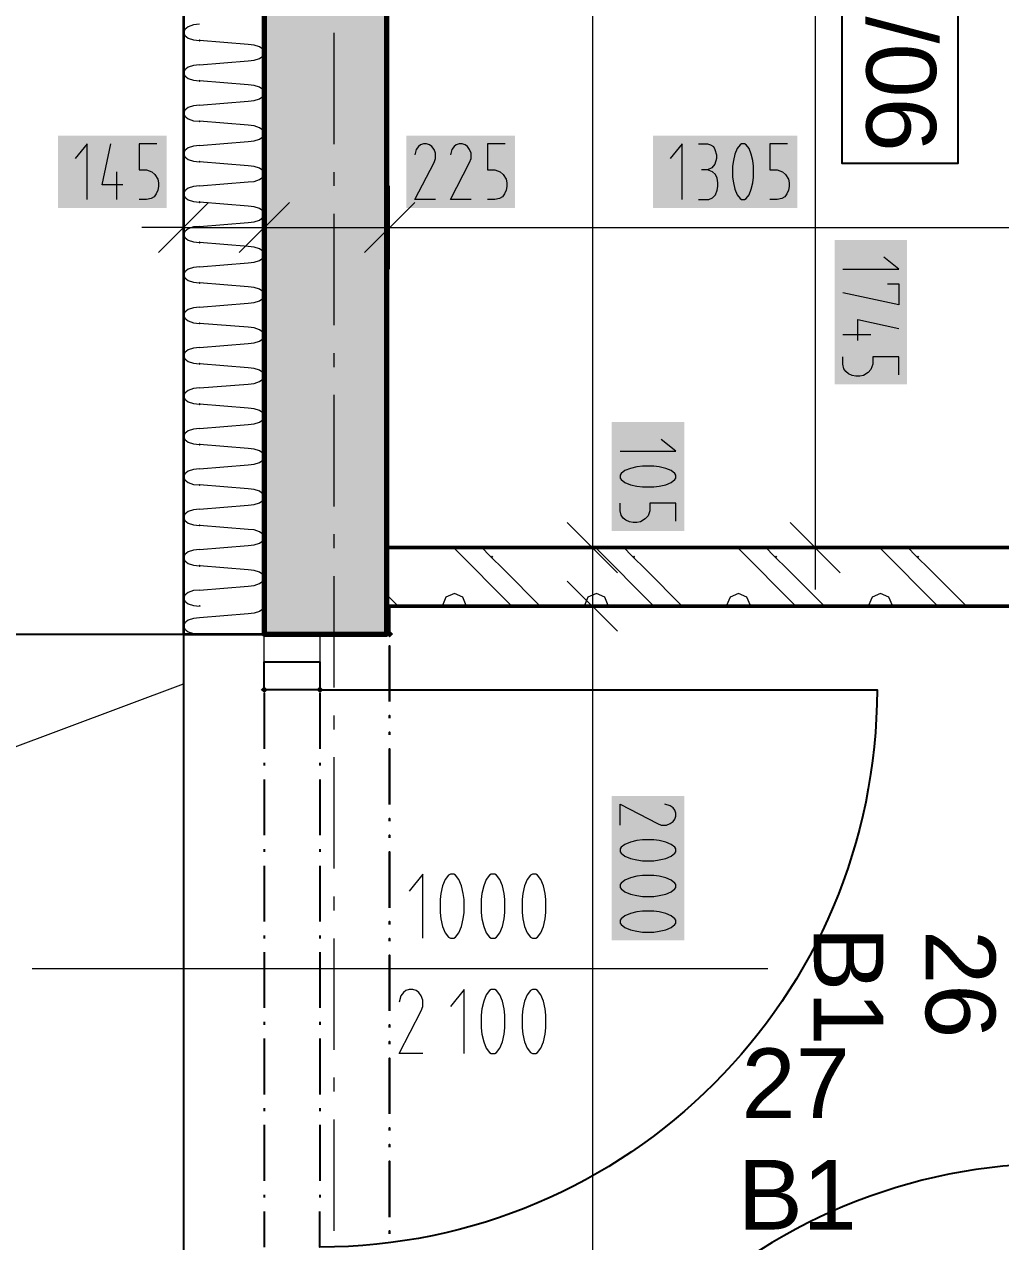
# Model space of a CAD drawing. Header units: millimetres. Extents: x 0 to 594, y 0 to 420.
# Drawn here: x 95.53 to 109.33, y 267.76 to 284.96 of the extents above; entities that cross this region are included whole.
import ezdxf

# ---------------------------------------------------------------- set-up
doc = ezdxf.new("R2010")
doc.units = ezdxf.units.MM
doc.header["$LTSCALE"] = 8
for name, color, linetype in [('PDF_Dokresleni nad rovinou rezu', 7, 'Continuous'), ('PDF_Dvere', 7, 'Continuous'), ('PDF_Instalacni prizdivky', 7, 'Continuous'), ('PDF_Koty delkove', 7, 'Continuous'), ('PDF_Koty vyskove-pudorysy', 7, 'Continuous'), ('PDF_Mistnost-popis', 7, 'Continuous'), ('PDF_Obecne 0.25', 7, 'Continuous'), ('PDF_Omitka', 7, 'Continuous'), ('PDF_Osy hlavni', 7, 'Continuous'), ('PDF_Popis dveri', 7, 'Continuous'), ('PDF_Prosklenne fasady', 7, 'Continuous'), ('PDF_Steny obvodove nosne', 7, 'Continuous'), ('PDF_Text', 7, 'Continuous'), ('PDF_Zatepleni', 7, 'Continuous')]:
    doc.layers.add(name, color=color, linetype=linetype)
doc.styles.add('PDF Arial', font='arial.ttf')

msp = doc.modelspace()

# ---------------------------------------------------------------- linework, layer by layer
at = {"layer": 'PDF_Dokresleni nad rovinou rezu', "lineweight": 25}
for points in [[(100.689, 275.394), (100.689, 276.181)], [(100.689, 275.158), (100.689, 275.197)], [(100.689, 274.921), (100.689, 274.961)], [(100.689, 273.937), (100.689, 274.725)], [(100.689, 273.465), (100.689, 273.504)], [(100.689, 272.48), (100.689, 273.268)], [(100.689, 272.244), (100.689, 272.284)], [(100.689, 272.008), (100.689, 272.047)], [(100.689, 271.024), (100.689, 271.811)], [(100.689, 270.788), (100.689, 270.827)], [(100.689, 270.551), (100.689, 270.591)], [(100.689, 269.567), (100.689, 270.354)], [(100.689, 269.331), (100.689, 269.37)], [(100.689, 269.095), (100.689, 269.134)], [(100.689, 268.11), (100.689, 268.898)], [(100.689, 267.874), (100.689, 267.914)]]:
    msp.add_lwpolyline(points, close=True, dxfattribs=at)
msp.add_lwpolyline([(100.689, 273.701), (100.689, 273.74), (100.689, 273.701)], dxfattribs=at)
at = {"layer": 'PDF_Dokresleni nad rovinou rezu', "lineweight": 25, "transparency": 33554559}
msp.add_solid([(100.689, 276.396), (100.739, 276.346), (100.64, 276.346), (100.689, 276.297)], dxfattribs=at)
msp.add_solid([(100.689, 276.396), (100.739, 276.346), (100.64, 276.346), (100.689, 276.297)], dxfattribs=at)
at = {"layer": 'PDF_Dvere', "lineweight": 25}
msp.add_lwpolyline([(98.918, 275.559), (98.918, 275.953), (99.705, 275.953), (99.705, 275.559)], close=True, dxfattribs=at)
for points in [[(99.705, 275.559), (107.579, 275.559, -0.414213), (99.705, 267.685), (99.705, 268.189)], [(109.567, 260.992), (110.138, 260.992), (110.138, 268.866, 0.414214), (102.264, 260.992), (103.032, 260.992)]]:
    msp.add_lwpolyline(points, format="xyb", dxfattribs=at)
for points in [[(98.918, 275.512), (98.918, 274.725)], [(99.705, 275.512), (99.705, 274.725)], [(98.918, 274.528), (98.918, 274.488)], [(99.705, 274.528), (99.705, 274.488)], [(98.918, 274.291), (98.918, 273.504)], [(99.705, 274.291), (99.705, 273.504)], [(98.918, 273.307), (98.918, 273.268)], [(99.705, 273.307), (99.705, 273.268)], [(98.918, 273.071), (98.918, 272.284)], [(99.705, 273.071), (99.705, 272.284)], [(98.918, 272.087), (98.918, 272.047)], [(99.705, 272.087), (99.705, 272.047)], [(98.918, 271.851), (98.918, 271.063)], [(99.705, 271.851), (99.705, 271.063)], [(98.918, 270.866), (98.918, 270.827)], [(99.705, 270.866), (99.705, 270.827)], [(98.918, 270.63), (98.918, 269.843)], [(99.705, 270.63), (99.705, 269.843)], [(98.918, 269.646), (98.918, 269.606)], [(99.705, 269.646), (99.705, 269.606)], [(98.918, 269.41), (98.918, 268.622)], [(99.705, 269.41), (99.705, 268.622)], [(98.918, 268.425), (98.918, 268.386)], [(99.705, 268.425), (99.705, 268.386)], [(98.918, 268.189), (98.918, 267.685)]]:
    msp.add_lwpolyline(points, dxfattribs=at)
at = {"layer": 'PDF_Dvere', "lineweight": 25, "transparency": 33554559}
for points in [[(98.918, 275.608), (98.967, 275.559), (98.868, 275.559), (98.918, 275.51)], [(99.705, 275.608), (99.754, 275.559), (99.656, 275.559), (99.705, 275.51)]]:
    msp.add_solid(points, dxfattribs=at)
at = {"layer": 'PDF_Instalacni prizdivky', "lineweight": 50}
msp.add_lwpolyline([(110.965, 288.157), (110.965, 277.567), (100.65, 277.567), (100.65, 276.74), (100.65, 276.74), (100.689, 276.74), (110.926, 276.74)], dxfattribs=at)
at = {"layer": 'PDF_Instalacni prizdivky', "lineweight": 9}
for points in [[(101.591, 277.567), (101.906, 277.252), (102.107, 277.051), (102.418, 276.74)], [(101.993, 277.567), (102.107, 277.453)], [(102.107, 277.453), (102.307, 277.252)], [(103.599, 277.567), (103.914, 277.252), (104.115, 277.051), (104.426, 276.74)], [(104, 277.567), (104.115, 277.453)], [(104.115, 277.453), (104.315, 277.252)], [(105.607, 277.567), (105.922, 277.252), (106.122, 277.051), (106.433, 276.74)], [(106.008, 277.567), (106.122, 277.453)], [(106.122, 277.453), (106.323, 277.252)], [(107.615, 277.567), (107.93, 277.252), (108.13, 277.051), (108.441, 276.74)], [(108.016, 277.567), (108.13, 277.453)], [(108.13, 277.453), (108.331, 277.252)], [(102.307, 277.252), (102.819, 276.74)], [(104.315, 277.252), (104.827, 276.74)], [(106.323, 277.252), (106.835, 276.74)], [(108.331, 277.252), (108.843, 276.74)], [(100.65, 276.902), (100.811, 276.74)], [(101.769, 276.74), (101.773, 276.75), (101.724, 276.869), (101.605, 276.919), (101.485, 276.869), (101.436, 276.75), (101.44, 276.74)], [(103.777, 276.74), (103.781, 276.75), (103.732, 276.869), (103.613, 276.919), (103.493, 276.869), (103.444, 276.75), (103.448, 276.74)], [(105.785, 276.74), (105.789, 276.75), (105.74, 276.869), (105.62, 276.919), (105.501, 276.869), (105.452, 276.75), (105.456, 276.74)], [(107.793, 276.74), (107.797, 276.75), (107.748, 276.869), (107.628, 276.919), (107.509, 276.869), (107.46, 276.75), (107.464, 276.74)]]:
    msp.add_lwpolyline(points, dxfattribs=at)
at = {"layer": 'PDF_Instalacni prizdivky', "lineweight": 9, "transparency": 33554559}
for points in [[(102.137, 277.456), (102.155, 277.439), (102.119, 277.439), (102.137, 277.421)], [(104.145, 277.456), (104.162, 277.439), (104.127, 277.439), (104.145, 277.421)], [(106.153, 277.456), (106.17, 277.439), (106.135, 277.439), (106.153, 277.421)], [(108.16, 277.456), (108.178, 277.439), (108.143, 277.439), (108.16, 277.421)]]:
    msp.add_solid(points, dxfattribs=at)
at = {"layer": 'PDF_Koty delkove', "lineweight": 18}
for points in [[(103.555, 302.764), (103.555, 301.759), (103.555, 300.84), (103.555, 297.567), (103.555, 296.425), (103.555, 295.244), (103.555, 294.85), (103.555, 277.567), (103.555, 276.74), (103.555, 260.992), (103.555, 260.126), (103.555, 245.165), (103.555, 227.528), (103.555, 218.079), (103.555, 216.465), (103.555, 215.795)], [(106.705, 295.244), (106.705, 294.881), (106.705, 291.307), (106.705, 277.567), (106.705, 276.976)], [(96.414, 282.485), (96.414, 283.272), (96.246, 283.063)], [(96.918, 282.695), (96.624, 282.695), (96.75, 283.272)], [(97.401, 283.272), (97.149, 283.272), (97.149, 282.905), (97.254, 282.905), (97.327, 282.878), (97.37, 282.839), (97.411, 282.774), (97.422, 282.722), (97.422, 282.669), (97.411, 282.616), (97.39, 282.564), (97.359, 282.525), (97.317, 282.498), (97.254, 282.485), (97.149, 282.485)], [(101.338, 282.485), (101.044, 282.485), (101.317, 283.01), (101.338, 283.063), (101.338, 283.141), (101.317, 283.193), (101.286, 283.233), (101.254, 283.259), (101.212, 283.272), (101.17, 283.272), (101.128, 283.259), (101.097, 283.233), (101.065, 283.193), (101.044, 283.115)], [(101.758, 283.259), (101.716, 283.272), (101.674, 283.272), (101.632, 283.259), (101.601, 283.233), (101.569, 283.193), (101.548, 283.115)], [(102.325, 283.272), (102.073, 283.272), (102.073, 282.905), (102.178, 282.905), (102.251, 282.878), (102.293, 282.839), (102.335, 282.774), (102.346, 282.722), (102.346, 282.669), (102.335, 282.616), (102.314, 282.564), (102.283, 282.525), (102.241, 282.498), (102.178, 282.485), (102.073, 282.485)], [(104.825, 282.485), (104.825, 283.272), (104.657, 283.063)], [(105.056, 283.272), (105.182, 283.272), (105.224, 283.259), (105.266, 283.233), (105.287, 283.193), (105.308, 283.115), (105.308, 283.063), (105.287, 282.984), (105.245, 282.931), (105.182, 282.905), (105.098, 282.905)], [(105.833, 282.8), (105.833, 282.958), (105.822, 283.036), (105.801, 283.128), (105.77, 283.207), (105.728, 283.259), (105.707, 283.272), (105.665, 283.272), (105.644, 283.259)], [(106.316, 283.272), (106.064, 283.272), (106.064, 282.905), (106.169, 282.905), (106.242, 282.878), (106.284, 282.839), (106.326, 282.774), (106.337, 282.722), (106.337, 282.669), (106.326, 282.616), (106.305, 282.564), (106.274, 282.525), (106.232, 282.498), (106.169, 282.485), (106.064, 282.485)], [(101.842, 282.485), (101.548, 282.485), (101.821, 283.01), (101.842, 283.063), (101.842, 283.141), (101.821, 283.193), (101.79, 283.233), (101.758, 283.259)], [(105.644, 283.259), (105.602, 283.207), (105.571, 283.128), (105.549, 283.036), (105.538, 282.958), (105.538, 282.8), (105.549, 282.722), (105.571, 282.63), (105.602, 282.551), (105.644, 282.498), (105.665, 282.485), (105.707, 282.485), (105.728, 282.498), (105.77, 282.551), (105.801, 282.63), (105.822, 282.722), (105.833, 282.8)], [(96.834, 282.485), (96.834, 282.878)], [(105.056, 282.485), (105.203, 282.485), (105.255, 282.511), (105.297, 282.551), (105.318, 282.616), (105.329, 282.669), (105.329, 282.722), (105.318, 282.787), (105.297, 282.839), (105.255, 282.878), (105.182, 282.905)], [(97.776, 281.5), (97.776, 282.091), (97.776, 282.681)], [(98.918, 281.5), (98.918, 282.091), (98.918, 282.681)], [(100.689, 281.5), (100.689, 282.091), (100.689, 282.681)], [(97.422, 281.737), (98.13, 282.445)], [(98.563, 281.737), (99.272, 282.445)], [(100.335, 281.737), (101.044, 282.445)], [(97.776, 282.091), (97.185, 282.091)], [(97.776, 282.091), (98.918, 282.091), (100.689, 282.091), (110.965, 282.091), (112.146, 282.091), (112.658, 282.091), (122.658, 282.091), (151.201, 282.091), (176.004, 282.091), (199.823, 282.091), (201.792, 282.091), (225.611, 282.091), (250.414, 282.091), (275.217, 282.091)], [(107.098, 281.502), (107.886, 281.502), (107.676, 281.67)], [(107.729, 281.293), (107.886, 281.293), (107.886, 280.998), (107.098, 281.166)], [(107.308, 280.494), (107.308, 280.789), (107.886, 280.662)], [(107.098, 280.578), (107.492, 280.578)], [(107.886, 280.011), (107.886, 280.263), (107.519, 280.263), (107.519, 280.158), (107.492, 280.085), (107.453, 280.043), (107.387, 280.001), (107.335, 279.991), (107.282, 279.991), (107.23, 280.001), (107.178, 280.022), (107.138, 280.054), (107.112, 280.095), (107.098, 280.158), (107.098, 280.263)], [(103.949, 278.929), (104.736, 278.929), (104.527, 279.096)], [(104.736, 277.942), (104.736, 278.194), (104.369, 278.194), (104.369, 278.089), (104.342, 278.015), (104.303, 277.973), (104.238, 277.932), (104.186, 277.921), (104.133, 277.921), (104.08, 277.932), (104.028, 277.953), (103.989, 277.984), (103.962, 278.026), (103.949, 278.089), (103.949, 278.194)], [(103.201, 277.921), (103.909, 277.213)], [(106.35, 277.921), (107.059, 277.213)], [(102.964, 277.567), (103.555, 277.567), (104.145, 277.567)], [(106.114, 277.567), (106.705, 277.567), (107.295, 277.567)], [(103.201, 277.094), (103.909, 276.386)], [(102.964, 276.74), (103.555, 276.74), (104.145, 276.74)], [(103.949, 273.648), (103.949, 273.942), (104.474, 273.669)], [(104.474, 273.669), (104.527, 273.648), (104.605, 273.648), (104.657, 273.669), (104.697, 273.7), (104.723, 273.732), (104.736, 273.774), (104.736, 273.816), (104.723, 273.858), (104.697, 273.889), (104.657, 273.921), (104.579, 273.942)], [(104.093, 272.902), (104.015, 272.871), (103.962, 272.829), (103.949, 272.808), (103.949, 272.766), (103.962, 272.745), (104.015, 272.703), (104.093, 272.672), (104.186, 272.651), (104.264, 272.64)], [(104.264, 272.64), (104.422, 272.64), (104.5, 272.651), (104.592, 272.672), (104.671, 272.703), (104.723, 272.745), (104.736, 272.766), (104.736, 272.808), (104.723, 272.829), (104.671, 272.871), (104.592, 272.902), (104.5, 272.924), (104.422, 272.934), (104.264, 272.934), (104.186, 272.924), (104.093, 272.902)]]:
    msp.add_lwpolyline(points, dxfattribs=at)
for points in [[(104.264, 278.425), (104.422, 278.425), (104.5, 278.436), (104.592, 278.456), (104.671, 278.488), (104.723, 278.53), (104.736, 278.551), (104.736, 278.593), (104.723, 278.614), (104.671, 278.655), (104.592, 278.687), (104.5, 278.708), (104.422, 278.719), (104.264, 278.719), (104.186, 278.708), (104.093, 278.687), (104.015, 278.655), (103.962, 278.614), (103.949, 278.593), (103.949, 278.551), (103.962, 278.53), (104.015, 278.488), (104.093, 278.456), (104.186, 278.436)], [(104.264, 273.144), (104.422, 273.144), (104.5, 273.155), (104.592, 273.176), (104.671, 273.207), (104.723, 273.249), (104.736, 273.27), (104.736, 273.312), (104.723, 273.333), (104.671, 273.375), (104.592, 273.406), (104.5, 273.428), (104.422, 273.438), (104.264, 273.438), (104.186, 273.428), (104.093, 273.406), (104.015, 273.375), (103.962, 273.333), (103.949, 273.312), (103.949, 273.27), (103.962, 273.249), (104.015, 273.207), (104.093, 273.176), (104.186, 273.155)], [(104.264, 272.136), (104.422, 272.136), (104.5, 272.147), (104.592, 272.168), (104.671, 272.199), (104.723, 272.241), (104.736, 272.262), (104.736, 272.304), (104.723, 272.325), (104.671, 272.367), (104.592, 272.398), (104.5, 272.42), (104.422, 272.43), (104.264, 272.43), (104.186, 272.42), (104.093, 272.398), (104.015, 272.367), (103.962, 272.325), (103.949, 272.304), (103.949, 272.262), (103.962, 272.241), (104.015, 272.199), (104.093, 272.168), (104.186, 272.147)]]:
    msp.add_lwpolyline(points, close=True, dxfattribs=at)
at = {"layer": 'PDF_Koty delkove', "color": 7, "lineweight": 18, "true_color": 0xffffff, "transparency": 33554559}
for points in [[(96.002, 282.367), (97.54, 282.367), (96.002, 283.39), (97.54, 283.39)], [(100.926, 282.367), (102.464, 282.367), (100.926, 283.39), (102.464, 283.39)], [(104.412, 282.367), (106.454, 282.367), (104.412, 283.39), (106.454, 283.39)], [(106.98, 281.915), (106.98, 279.873), (108.004, 281.915), (108.004, 279.873)], [(103.83, 279.341), (103.83, 277.803), (104.854, 279.341), (104.854, 277.803)], [(103.83, 274.06), (103.83, 272.018), (104.854, 274.06), (104.854, 272.018)]]:
    msp.add_solid(points, dxfattribs=at)
at = {"layer": 'PDF_Koty vyskove-pudorysy', "lineweight": 18}
msp.add_lwpolyline([(95.245, 274.697), (97.776, 275.641)], dxfattribs=at)
at = {"layer": 'PDF_Mistnost-popis', "lineweight": 25}
msp.add_lwpolyline([(107.084, 288.449), (107.084, 282.998), (108.725, 282.998), (108.725, 288.449)], close=True, dxfattribs=at)
at = {"layer": 'PDF_Obecne 0.25', "lineweight": 25}
msp.add_lwpolyline([(97.776, 266.898), (88.327, 266.898), (88.327, 276.346), (97.776, 276.346), (97.776, 266.898)], dxfattribs=at)
at = {"layer": 'PDF_Omitka', "lineweight": 35}
msp.add_lwpolyline([(100.689, 276.346), (100.689, 276.74), (100.65, 276.74), (100.65, 276.346)], close=True, dxfattribs=at)
at = {"layer": 'PDF_Osy hlavni', "lineweight": 18}
for points in [[(99.902, 284.843), (99.902, 283.268)], [(99.902, 282.874), (99.902, 282.677)], [(99.902, 282.284), (99.902, 280.709)], [(99.902, 280.315), (99.902, 280.118)], [(99.902, 279.725), (99.902, 278.15)], [(99.902, 277.756), (99.902, 277.559)], [(99.902, 277.165), (99.902, 275.591)], [(99.902, 275.197), (99.902, 275)], [(99.902, 274.606), (99.902, 273.032)], [(99.902, 272.638), (99.902, 272.441)], [(99.902, 272.047), (99.902, 270.473)], [(99.902, 270.079), (99.902, 269.882)], [(99.902, 269.488), (99.902, 267.913)]]:
    msp.add_lwpolyline(points, dxfattribs=at)
at = {"layer": 'PDF_Popis dveri', "lineweight": 18}
for points in [[(101.161, 272.049), (101.161, 272.955), (100.968, 272.714)], [(102.32, 272.412), (102.32, 272.594), (102.308, 272.683), (102.284, 272.789), (102.248, 272.88), (102.2, 272.94), (102.175, 272.955), (102.127, 272.955), (102.103, 272.94), (102.055, 272.88), (102.019, 272.789), (101.994, 272.683), (101.982, 272.594), (101.982, 272.412), (101.994, 272.322), (102.019, 272.216), (102.055, 272.125), (102.103, 272.065), (102.127, 272.049), (102.175, 272.049), (102.2, 272.065), (102.248, 272.125), (102.284, 272.216), (102.308, 272.322)], [(102.308, 272.322), (102.32, 272.412)], [(95.635, 271.622), (106.036, 271.622)], [(101.161, 270.419), (100.823, 270.419), (101.137, 271.023), (101.161, 271.084), (101.161, 271.175), (101.137, 271.234), (101.101, 271.28), (101.065, 271.31), (101.016, 271.325), (100.968, 271.325), (100.92, 271.31), (100.884, 271.28), (100.847, 271.234), (100.823, 271.145)], [(101.741, 270.419), (101.741, 271.325), (101.548, 271.084)], [(102.32, 270.783), (102.32, 270.964), (102.308, 271.053), (102.284, 271.159), (102.248, 271.25), (102.2, 271.31), (102.175, 271.325), (102.127, 271.325), (102.103, 271.31), (102.055, 271.25), (102.019, 271.159)], [(102.019, 271.159), (101.994, 271.053), (101.982, 270.964), (101.982, 270.783), (101.994, 270.692), (102.019, 270.586), (102.055, 270.495), (102.103, 270.435), (102.127, 270.419), (102.175, 270.419), (102.2, 270.435), (102.248, 270.495), (102.284, 270.586), (102.308, 270.692), (102.32, 270.783)]]:
    msp.add_lwpolyline(points, dxfattribs=at)
for points in [[(101.741, 272.412), (101.741, 272.594), (101.728, 272.683), (101.704, 272.789), (101.668, 272.88), (101.62, 272.94), (101.596, 272.955), (101.548, 272.955), (101.523, 272.94), (101.476, 272.88), (101.439, 272.789), (101.415, 272.683), (101.402, 272.594), (101.402, 272.412), (101.415, 272.322), (101.439, 272.216), (101.476, 272.125), (101.523, 272.065), (101.548, 272.049), (101.596, 272.049), (101.62, 272.065), (101.668, 272.125), (101.704, 272.216), (101.728, 272.322)], [(102.9, 272.412), (102.9, 272.594), (102.887, 272.683), (102.863, 272.789), (102.827, 272.88), (102.779, 272.94), (102.755, 272.955), (102.707, 272.955), (102.682, 272.94), (102.635, 272.88), (102.598, 272.789), (102.574, 272.683), (102.561, 272.594), (102.561, 272.412), (102.574, 272.322), (102.598, 272.216), (102.635, 272.125), (102.682, 272.065), (102.707, 272.049), (102.755, 272.049), (102.779, 272.065), (102.827, 272.125), (102.863, 272.216), (102.887, 272.322)], [(102.9, 270.783), (102.9, 270.964), (102.887, 271.053), (102.863, 271.159), (102.827, 271.25), (102.779, 271.31), (102.755, 271.325), (102.707, 271.325), (102.682, 271.31), (102.635, 271.25), (102.598, 271.159), (102.574, 271.053), (102.561, 270.964), (102.561, 270.783), (102.574, 270.692), (102.598, 270.586), (102.635, 270.495), (102.682, 270.435), (102.707, 270.419), (102.755, 270.419), (102.779, 270.435), (102.827, 270.495), (102.863, 270.586), (102.887, 270.692)]]:
    msp.add_lwpolyline(points, close=True, dxfattribs=at)
at = {"layer": 'PDF_Prosklenne fasady', "lineweight": 18}
msp.add_lwpolyline([(98.918, 275.953), (98.918, 276.346), (99.705, 276.346), (99.705, 275.953), (98.918, 275.953)], dxfattribs=at)
at = {"layer": 'PDF_Steny obvodove nosne', "lineweight": 70}
for points in [[(100.65, 276.74), (100.65, 277.567), (100.65, 296.425), (98.918, 296.425), (98.918, 276.74)], [(98.918, 276.74), (98.918, 276.346), (100.65, 276.346), (100.65, 276.74), (100.65, 276.74)]]:
    msp.add_lwpolyline(points, dxfattribs=at)
at = {"layer": 'PDF_Steny obvodove nosne', "color": 9, "lineweight": 9, "true_color": 0xc0c0c0, "transparency": 33554559}
for points in [[(100.65, 276.74), (100.65, 296.425), (98.918, 276.74), (98.918, 296.425)], [(100.65, 276.346), (100.65, 276.74), (98.918, 276.346), (98.918, 276.74)]]:
    msp.add_solid(points, dxfattribs=at)
at = {"layer": 'PDF_Zatepleni', "lineweight": 35}
for points in [[(97.776, 296.425), (97.776, 276.74)], [(98.918, 276.74), (98.918, 296.425)], [(97.776, 276.74), (97.776, 276.346), (98.918, 276.346), (98.918, 276.74)]]:
    msp.add_lwpolyline(points, dxfattribs=at)
at = {"layer": 'PDF_Zatepleni', "lineweight": 9}
for points in [[(98.004, 284.961), (97.917, 284.952), (97.843, 284.927), (97.793, 284.89), (97.776, 284.846)], [(97.776, 284.846), (97.793, 284.803), (97.843, 284.766), (97.917, 284.741), (98.004, 284.732)], [(98.689, 284.676), (98.004, 284.732)], [(98.689, 284.676), (98.689, 284.676)], [(98.918, 284.573), (98.901, 284.605), (98.852, 284.642), (98.777, 284.667), (98.689, 284.676)], [(98.689, 284.446), (98.777, 284.455), (98.852, 284.48), (98.901, 284.517)], [(98.901, 284.517), (98.918, 284.549)], [(98.004, 284.39), (97.917, 284.381), (97.843, 284.356), (97.793, 284.319), (97.776, 284.276)], [(98.004, 284.39), (98.689, 284.446)], [(97.776, 284.276), (97.793, 284.232), (97.843, 284.195), (97.917, 284.17), (98.004, 284.161)], [(98.689, 284.105), (98.004, 284.161)], [(98.004, 283.819), (98.689, 283.875), (98.777, 283.884), (98.852, 283.909), (98.901, 283.946), (98.918, 283.978)], [(98.689, 284.105), (98.689, 284.105)], [(98.918, 284.002), (98.901, 284.034), (98.852, 284.071), (98.777, 284.096), (98.689, 284.105)], [(97.843, 283.785), (97.793, 283.748), (97.776, 283.705)], [(98.004, 283.819), (97.917, 283.81), (97.843, 283.785)], [(97.776, 283.705), (97.793, 283.661), (97.843, 283.624), (97.917, 283.599), (98.004, 283.591)], [(98.689, 283.534), (98.004, 283.591)], [(98.689, 283.534), (98.689, 283.534)], [(98.918, 283.431), (98.901, 283.463), (98.852, 283.5), (98.777, 283.525), (98.689, 283.534)], [(98.004, 283.248), (98.689, 283.305), (98.777, 283.313), (98.852, 283.338), (98.901, 283.375), (98.918, 283.407)], [(98.004, 283.248), (97.917, 283.239), (97.843, 283.215), (97.793, 283.178), (97.776, 283.134)], [(97.776, 283.134), (97.793, 283.09), (97.843, 283.053), (97.917, 283.028), (98.004, 283.02)], [(98.689, 282.963), (98.004, 283.02)], [(98.689, 282.963), (98.689, 282.963)], [(98.918, 282.86), (98.901, 282.892), (98.852, 282.93), (98.777, 282.954), (98.689, 282.963)], [(98.004, 282.677), (98.689, 282.734), (98.777, 282.742), (98.852, 282.767), (98.901, 282.804), (98.918, 282.836)], [(98.004, 282.677), (97.917, 282.668), (97.843, 282.644), (97.793, 282.607), (97.776, 282.563)], [(97.776, 282.563), (97.793, 282.519), (97.843, 282.482), (97.917, 282.457), (98.004, 282.449)], [(98.689, 282.392), (98.004, 282.449)], [(98.004, 282.106), (98.689, 282.163), (98.777, 282.172), (98.852, 282.196), (98.901, 282.234), (98.918, 282.266)], [(98.689, 282.392), (98.689, 282.392)], [(98.918, 282.29), (98.901, 282.321), (98.852, 282.359), (98.777, 282.384), (98.689, 282.392)], [(98.004, 282.106), (97.917, 282.098), (97.843, 282.073), (97.793, 282.036), (97.776, 281.992)], [(97.776, 281.992), (97.793, 281.948), (97.843, 281.911), (97.917, 281.887), (98.004, 281.878)], [(98.689, 281.821), (98.004, 281.878)], [(98.689, 281.821), (98.689, 281.821)], [(98.918, 281.719), (98.901, 281.751), (98.852, 281.788), (98.777, 281.813), (98.689, 281.821)], [(98.004, 281.535), (98.689, 281.592), (98.777, 281.601), (98.852, 281.626), (98.901, 281.663), (98.918, 281.695)], [(98.004, 281.535), (97.917, 281.527), (97.843, 281.502), (97.793, 281.465), (97.776, 281.421)], [(97.776, 281.421), (97.793, 281.378), (97.843, 281.34), (97.917, 281.316), (98.004, 281.307)], [(98.689, 281.251), (98.004, 281.307)], [(98.689, 281.251), (98.689, 281.251)], [(98.918, 281.148), (98.901, 281.18), (98.852, 281.217), (98.777, 281.242), (98.689, 281.251)], [(98.004, 280.965), (98.689, 281.021), (98.777, 281.03), (98.852, 281.055), (98.901, 281.092), (98.918, 281.124)], [(98.004, 280.965), (97.917, 280.956), (97.843, 280.931), (97.793, 280.894), (97.776, 280.85)], [(97.776, 280.85), (97.793, 280.807), (97.843, 280.77), (97.917, 280.745), (98.004, 280.736)], [(98.689, 280.68), (98.004, 280.736)], [(98.689, 280.68), (98.689, 280.68)], [(98.918, 280.577), (98.901, 280.609), (98.852, 280.646), (98.777, 280.671), (98.689, 280.68)], [(98.689, 280.45), (98.777, 280.459), (98.852, 280.484), (98.901, 280.521), (98.918, 280.553)], [(98.004, 280.394), (97.917, 280.385), (97.843, 280.36), (97.793, 280.323), (97.776, 280.279)], [(98.004, 280.394), (98.689, 280.45)], [(97.776, 280.279), (97.793, 280.236), (97.843, 280.199), (97.917, 280.174), (98.004, 280.165)], [(98.689, 280.109), (98.004, 280.165)], [(98.689, 280.109), (98.689, 280.109)], [(98.918, 280.006), (98.901, 280.038), (98.852, 280.075), (98.777, 280.1), (98.689, 280.109)], [(98.004, 279.823), (98.689, 279.879), (98.777, 279.888), (98.852, 279.913), (98.901, 279.95), (98.918, 279.982)], [(98.004, 279.823), (97.917, 279.814), (97.843, 279.789), (97.793, 279.752), (97.776, 279.709)], [(97.776, 279.709), (97.793, 279.665), (97.843, 279.628), (97.917, 279.603), (98.004, 279.594)], [(98.689, 279.538), (98.004, 279.594)], [(98.689, 279.538), (98.689, 279.538)], [(98.918, 279.435), (98.901, 279.467), (98.852, 279.504), (98.777, 279.529), (98.689, 279.538)], [(98.689, 279.308), (98.777, 279.317), (98.852, 279.342), (98.901, 279.379), (98.918, 279.411)], [(98.004, 279.252), (97.917, 279.243), (97.843, 279.218), (97.793, 279.181), (97.776, 279.138)], [(97.776, 279.138), (97.793, 279.094), (97.843, 279.057), (97.917, 279.032), (98.004, 279.024)], [(98.004, 279.252), (98.689, 279.308)], [(98.689, 278.967), (98.004, 279.024)], [(98.689, 278.967), (98.689, 278.967)], [(98.918, 278.864), (98.901, 278.896), (98.852, 278.933), (98.777, 278.958), (98.689, 278.967)], [(98.689, 278.738), (98.777, 278.746), (98.852, 278.771), (98.901, 278.808), (98.918, 278.84)], [(98.004, 278.681), (97.917, 278.672), (97.843, 278.648), (97.793, 278.611), (97.776, 278.567)], [(98.004, 278.681), (98.689, 278.738)], [(97.776, 278.567), (97.793, 278.523), (97.843, 278.486), (97.917, 278.461)], [(97.917, 278.461), (98.004, 278.453)], [(98.689, 278.396), (98.004, 278.453)], [(98.689, 278.396), (98.689, 278.396)], [(98.918, 278.293), (98.901, 278.325), (98.852, 278.363), (98.777, 278.387), (98.689, 278.396)], [(98.004, 278.11), (97.917, 278.102), (97.843, 278.077), (97.793, 278.04), (97.776, 277.996)], [(98.004, 278.11), (98.689, 278.167)], [(98.689, 278.167), (98.777, 278.175), (98.852, 278.2), (98.901, 278.238), (98.918, 278.269)], [(97.776, 277.996), (97.793, 277.952), (97.843, 277.915), (97.917, 277.891), (98.004, 277.882)], [(98.689, 277.825), (98.004, 277.882)], [(98.689, 277.825), (98.689, 277.825)], [(98.918, 277.723), (98.901, 277.754), (98.852, 277.792), (98.777, 277.817), (98.689, 277.825)], [(98.004, 277.539), (98.689, 277.596)], [(98.689, 277.596), (98.777, 277.605)], [(98.777, 277.605), (98.852, 277.629), (98.901, 277.667), (98.918, 277.699)], [(98.004, 277.539), (97.917, 277.531), (97.843, 277.506), (97.793, 277.469), (97.776, 277.425)], [(97.776, 277.425), (97.793, 277.381), (97.843, 277.344), (97.917, 277.32), (98.004, 277.311)], [(98.689, 277.254), (98.004, 277.311)], [(98.689, 277.254), (98.689, 277.254)], [(98.918, 277.152), (98.901, 277.184), (98.852, 277.221), (98.777, 277.246), (98.689, 277.254)], [(98.689, 277.025), (98.777, 277.034), (98.852, 277.059), (98.901, 277.096), (98.918, 277.128)], [(98.004, 276.968), (97.917, 276.96), (97.843, 276.935), (97.793, 276.898), (97.776, 276.854)], [(98.004, 276.968), (98.689, 277.025)], [(97.776, 276.854), (97.793, 276.811), (97.843, 276.774), (97.917, 276.749), (98.004, 276.74)], [(98.918, 276.734), (98.901, 276.702), (98.852, 276.665), (98.777, 276.64), (98.689, 276.631), (98.004, 276.575), (97.917, 276.566), (97.843, 276.541), (97.793, 276.504), (97.776, 276.461), (97.793, 276.417), (97.843, 276.38), (97.917, 276.355), (98.004, 276.346), (98.004, 276.346)], [(98.004, 276.74), (98.004, 276.74)]]:
    msp.add_lwpolyline(points, dxfattribs=at)
at = {"layer": 'PDF_Zatepleni', "lineweight": 9, "transparency": 33554559}
for points in [[(98.004, 284.75), (98.022, 284.732), (97.987, 284.732), (98.004, 284.715)], [(98.004, 284.179), (98.022, 284.161), (97.987, 284.161), (98.004, 284.144)], [(98.004, 283.608), (98.022, 283.591), (97.987, 283.591), (98.004, 283.573)], [(98.004, 283.037), (98.022, 283.02), (97.987, 283.02), (98.004, 283.002)], [(98.004, 282.466), (98.022, 282.449), (97.987, 282.449), (98.004, 282.431)], [(98.004, 281.896), (98.022, 281.878), (97.987, 281.878), (98.004, 281.86)], [(98.004, 281.325), (98.022, 281.307), (97.987, 281.307), (98.004, 281.289)], [(98.004, 280.754), (98.022, 280.736), (97.987, 280.736), (98.004, 280.718)], [(98.004, 280.183), (98.022, 280.165), (97.987, 280.165), (98.004, 280.148)], [(98.004, 279.612), (98.022, 279.594), (97.987, 279.594), (98.004, 279.577)], [(98.004, 279.041), (98.022, 279.024), (97.987, 279.024), (98.004, 279.006)], [(98.004, 278.47), (98.022, 278.453), (97.987, 278.453), (98.004, 278.435)], [(98.004, 277.9), (98.022, 277.882), (97.987, 277.882), (98.004, 277.864)], [(98.004, 277.329), (98.022, 277.311), (97.987, 277.311), (98.004, 277.293)], [(98.004, 276.758), (98.022, 276.74), (97.987, 276.74)], [(98.004, 276.364), (98.022, 276.346), (97.987, 276.346)]]:
    msp.add_solid(points, dxfattribs=at)

# ---------------------------------------------------------------- texts
at = {"layer": 'PDF_Text', "char_height": 0.9844, "attachment_point": 4, "rotation": 270, "style": 'PDF Arial'}
for s, insert in [('S001/06', (107.914, 288.284)), ('B1', (107.178, 272.216)), ('26', (108.753, 272.164))]:
    msp.add_mtext(s, dxfattribs=dict(at, insert=insert))
at = {"layer": 'PDF_Text', "char_height": 0.9844, "attachment_point": 4, "style": 'PDF Arial'}
for s, insert in [('27', (105.664, 270)), ('B1', (105.612, 268.425))]:
    msp.add_mtext(s, dxfattribs=dict(at, insert=insert))

doc.saveas('drawing.dxf')
